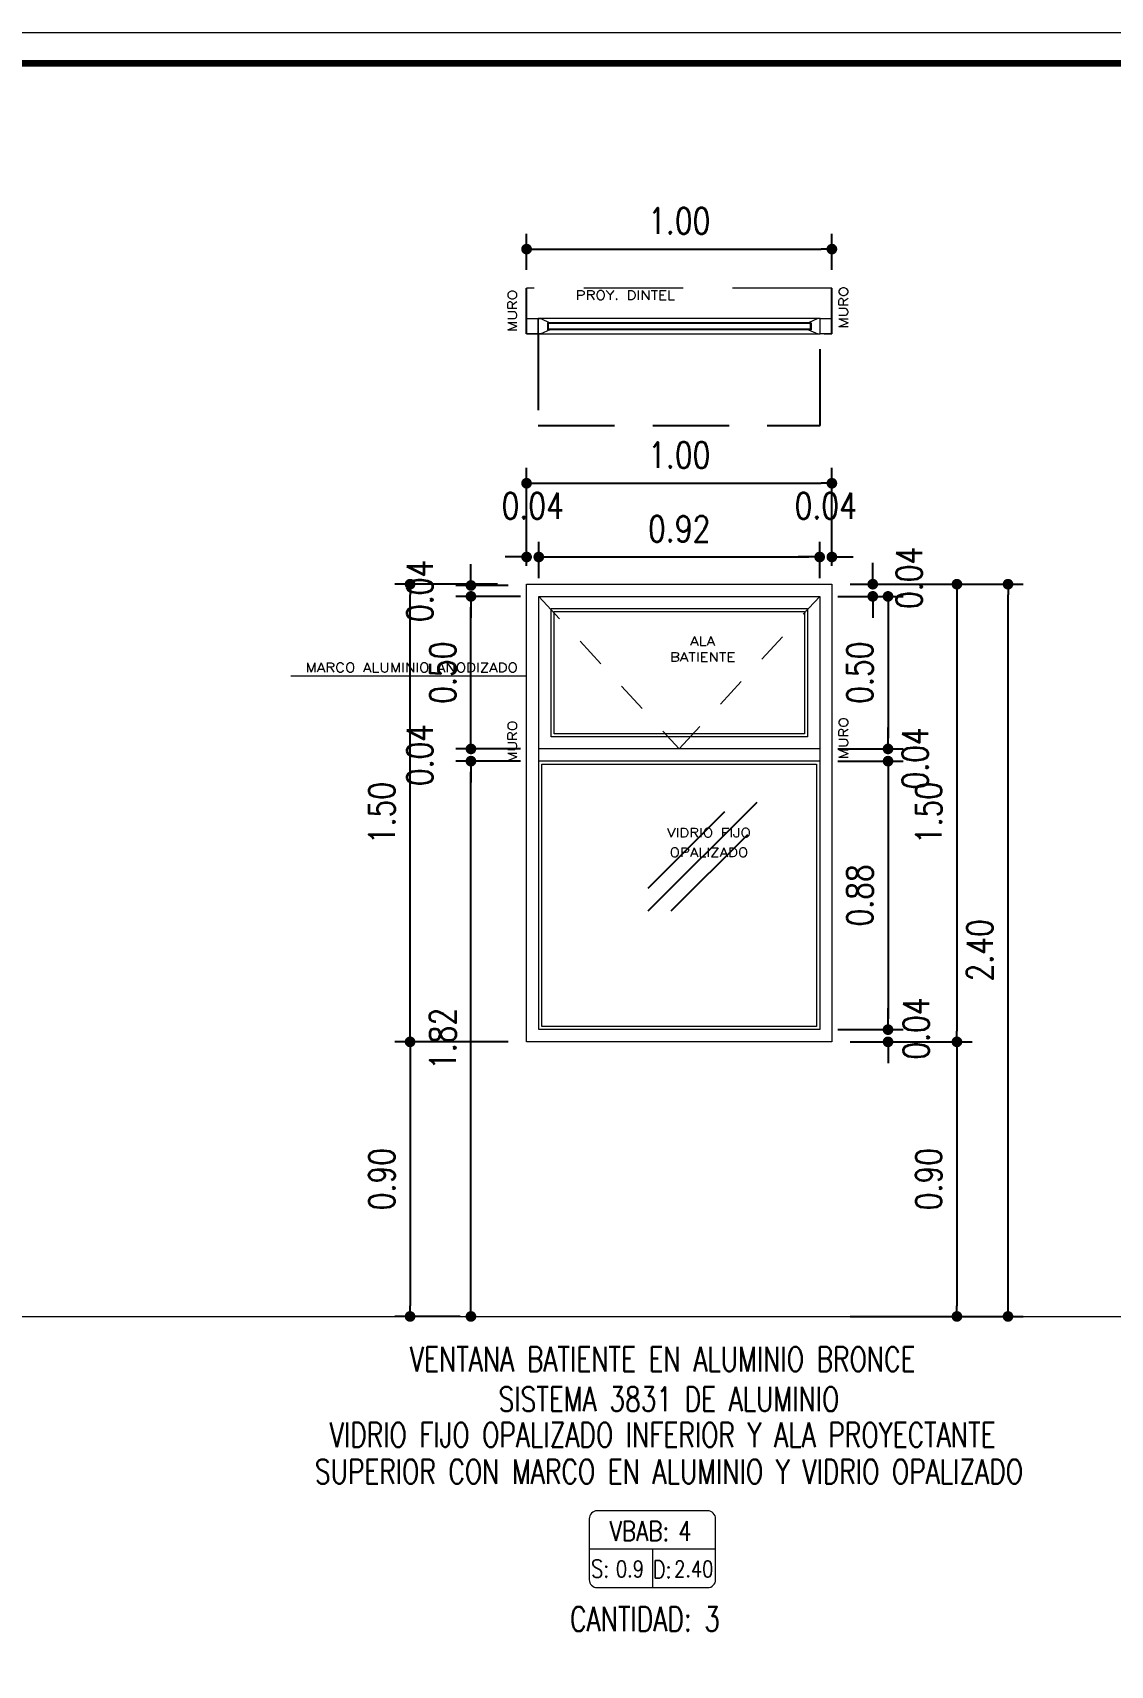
# Model space of a CAD drawing. Header units: metres. Extents: x 2750 to 2938, y 1259 to 1403.
# Drawn here: x 2909.75 to 2913.28, y 1370.2 to 1375.55 of the extents above; entities that cross this region are included whole.
import ezdxf
from ezdxf.enums import TextEntityAlignment as Align

# ---------------------------------------------------------------- set-up
doc = ezdxf.new("R2010")
doc.units = ezdxf.units.M
for name, pattern in [('AUDIT_I_050607102013-1', [0.1875, 0.125, -0.0625]), ('HIDDEN', [0.375, 0.25, -0.125]), ('LÍNEAS_OCULTAS', [0.375, 0.25, -0.125])]:
    doc.linetypes.add(name, pattern=pattern)
for name, color, linetype, lineweight in [('03-BLK.VENTANAS', 8, 'Continuous', 0), ('05-TEXTO10', 7, 'Continuous', 5), ('ARQ - Cod Det', 1, 'Continuous', 5), ('ARQ - Ventanas', 2, 'Continuous', 0), ('COTAS', 1, 'Continuous', 0), ('COTAS 75', 2, 'Continuous', 0), ('Proyecciones-SC', 8, 'AUDIT_I_050607102013-1', 0), ('TITULOS', 131, 'Continuous', 90)]:
    doc.layers.add(name, color=color, linetype=linetype, lineweight=lineweight)
doc.layers.add('ARQ - Proyección', color=250, linetype='LÍNEAS_OCULTAS', lineweight=0, true_color=0x363636)
for name, color, linetype in [('MUROS', 5, 'Continuous'), ('proyeccion', 8, 'LÍNEAS_OCULTAS'), ('solid', 252, 'Continuous')]:
    doc.layers.add(name, color=color, linetype=linetype)
doc.styles.add('05-TEXTOCOTAS', font='romans.shx', dxfattribs={"width": 0.8, "height": 0.085})
doc.styles.add('STD', font='SIMPLEX', dxfattribs={"width": 1.2})
doc.styles.add('TEXT', font='romans.shx', dxfattribs={"width": 0.8})
doc.dimstyles.new('COTAB12-50', dxfattribs={"dimtxt": 0.085, "dimasz": 0.035, "dimexe": 0.05, "dimexo": 0.06, "dimgap": 0.05, "dimtad": 1, "dimzin": 0, "dimdsep": 46, "dimtxsty": '05-TEXTOCOTAS', "dimblk": 'DOT', "dimcen": 0, "dimclrt": 256, "dimaunit": 1, "dimadec": 0, "dimazin": 0, "dimtfac": 1, "dimtofl": 0, "dimtmove": 2, "dimatfit": 3, "dimldrblk": 'DOT', "dimfxl": 1, "dimtolj": 1, "dimtzin": 0, "dimarcsym": 0})

# ---------------------------------------------------------------- blocks, each defined once
blk = doc.blocks.new('_Dot')
at = {"color": 0, "linetype": 'ByBlock', "lineweight": -2}
blk.add_line((-0.5, 0), (-1, 0), dxfattribs=at)
at = {"color": 0, "linetype": 'ByBlock', "const_width": 0.5}
blk.add_lwpolyline([(-0.25, 0, 1), (0.25, 0, 1)], format="xyb", close=True, dxfattribs=at)
blk = doc.blocks.new('*D271')
at = {"layer": 'COTAS', "color": 0, "lineweight": -2, "transparency": 16777216}
for p, q in [((2912.4983, 1373.7769), (2912.4983, 1373.8119)), ((2912.4244, 1373.7419), (2912.5483, 1373.7419)), ((2912.3844, 1373.7019), (2912.5483, 1373.7019)), ((2912.4983, 1373.6669), (2912.4983, 1373.6319))]:
    blk.add_line(p, q, dxfattribs=at)
at = {"layer": 'DEFPOINTS', "color": 0, "transparency": 16777216}
for p in [(2912.3644, 1373.7419), (2912.3244, 1373.7019), (2912.4983, 1373.7019)]:
    blk.add_point(p, dxfattribs=at)
at = {"layer": 'COTAS', "color": 0, "lineweight": -2, "transparency": 16777216, "xscale": 0.035, "yscale": 0.035, "zscale": 0.035}
for p, rotation in [((2912.4983, 1373.7419), 270), ((2912.4983, 1373.7019), 90)]:
    blk.add_blockref('_Dot', p, dxfattribs=dict(at, rotation=rotation))
at = {"layer": 'COTAS', "transparency": 16777216, "insert": (2912.6176, 1373.7628), "char_height": 0.085, "attachment_point": 5, "rotation": 90, "style": '05-TEXTOCOTAS'}
blk.add_mtext('\\A1;0.04', dxfattribs=at)
blk = doc.blocks.new('*D272')
at = {"layer": 'COTAS', "color": 0, "lineweight": -2, "transparency": 16777216}
for p, q in [((2912.3844, 1373.7019), (2912.5983, 1373.7019)), ((2912.5483, 1373.6669), (2912.5483, 1373.2369)), ((2912.3844, 1373.2019), (2912.5983, 1373.2019))]:
    blk.add_line(p, q, dxfattribs=at)
at = {"layer": 'DEFPOINTS', "color": 0, "transparency": 16777216}
for p in [(2912.3244, 1373.7019), (2912.3244, 1373.2019), (2912.5483, 1373.2019)]:
    blk.add_point(p, dxfattribs=at)
at = {"layer": 'COTAS', "color": 0, "lineweight": -2, "transparency": 16777216, "xscale": 0.035, "yscale": 0.035, "zscale": 0.035}
for p, rotation in [((2912.5483, 1373.7019), 90), ((2912.5483, 1373.2019), 270)]:
    blk.add_blockref('_Dot', p, dxfattribs=dict(at, rotation=rotation))
at = {"layer": 'COTAS', "transparency": 16777216, "insert": (2912.4558, 1373.4519), "char_height": 0.085, "attachment_point": 5, "rotation": 90, "style": '05-TEXTOCOTAS'}
blk.add_mtext('\\A1;0.50', dxfattribs=at)
blk = doc.blocks.new('*D273')
at = {"layer": 'COTAS', "color": 0, "lineweight": -2, "transparency": 16777216}
for p, q in [((2912.5483, 1373.2369), (2912.5483, 1373.2719)), ((2912.3844, 1373.2019), (2912.5983, 1373.2019)), ((2912.3844, 1373.1619), (2912.5983, 1373.1619)), ((2912.5483, 1373.1269), (2912.5483, 1373.0919))]:
    blk.add_line(p, q, dxfattribs=at)
at = {"layer": 'DEFPOINTS', "color": 0, "transparency": 16777216}
for p in [(2912.3244, 1373.2019), (2912.3244, 1373.1619), (2912.5483, 1373.1619)]:
    blk.add_point(p, dxfattribs=at)
at = {"layer": 'COTAS', "color": 0, "lineweight": -2, "transparency": 16777216, "xscale": 0.035, "yscale": 0.035, "zscale": 0.035}
for p, rotation in [((2912.5483, 1373.2019), 270), ((2912.5483, 1373.1619), 90)]:
    blk.add_blockref('_Dot', p, dxfattribs=dict(at, rotation=rotation))
at = {"layer": 'COTAS', "transparency": 16777216, "insert": (2912.6371, 1373.1709), "char_height": 0.085, "attachment_point": 5, "rotation": 90, "style": '05-TEXTOCOTAS'}
blk.add_mtext('\\A1;0.04', dxfattribs=at)
blk = doc.blocks.new('*D274')
at = {"layer": 'COTAS', "color": 0, "lineweight": -2, "transparency": 16777216}
for p, q in [((2912.3844, 1373.1619), (2912.5983, 1373.1619)), ((2912.5483, 1373.1269), (2912.5483, 1372.3169)), ((2912.3844, 1372.2819), (2912.5983, 1372.2819))]:
    blk.add_line(p, q, dxfattribs=at)
at = {"layer": 'DEFPOINTS', "color": 0, "transparency": 16777216}
for p in [(2912.3244, 1373.1619), (2912.3244, 1372.2819), (2912.5483, 1372.2819)]:
    blk.add_point(p, dxfattribs=at)
at = {"layer": 'COTAS', "color": 0, "lineweight": -2, "transparency": 16777216, "xscale": 0.035, "yscale": 0.035, "zscale": 0.035}
for p, rotation in [((2912.5483, 1373.1619), 90), ((2912.5483, 1372.2819), 270)]:
    blk.add_blockref('_Dot', p, dxfattribs=dict(at, rotation=rotation))
at = {"layer": 'COTAS', "transparency": 16777216, "insert": (2912.4558, 1372.7219), "char_height": 0.085, "attachment_point": 5, "rotation": 90, "style": '05-TEXTOCOTAS'}
blk.add_mtext('\\A1;0.88', dxfattribs=at)
blk = doc.blocks.new('*D275')
at = {"layer": 'COTAS', "color": 0, "lineweight": -2, "transparency": 16777216}
for p, q in [((2912.5483, 1372.3169), (2912.5483, 1372.3519)), ((2912.3844, 1372.2819), (2912.5983, 1372.2819)), ((2912.4244, 1372.2419), (2912.5983, 1372.2419)), ((2912.5483, 1372.2069), (2912.5483, 1372.1719))]:
    blk.add_line(p, q, dxfattribs=at)
at = {"layer": 'DEFPOINTS', "color": 0, "transparency": 16777216}
for p in [(2912.3244, 1372.2819), (2912.3644, 1372.2419), (2912.5483, 1372.2419)]:
    blk.add_point(p, dxfattribs=at)
at = {"layer": 'COTAS', "color": 0, "lineweight": -2, "transparency": 16777216, "xscale": 0.035, "yscale": 0.035, "zscale": 0.035}
for p, rotation in [((2912.5483, 1372.2819), 270), ((2912.5483, 1372.2419), 90)]:
    blk.add_blockref('_Dot', p, dxfattribs=dict(at, rotation=rotation))
at = {"layer": 'COTAS', "transparency": 16777216, "insert": (2912.6404, 1372.2857), "char_height": 0.085, "attachment_point": 5, "rotation": 90, "style": '05-TEXTOCOTAS'}
blk.add_mtext('\\A1;0.04', dxfattribs=at)
blk = doc.blocks.new('*D276')
at = {"layer": 'COTAS', "color": 0, "lineweight": -2, "transparency": 16777216}
for p, q in [((2911.3644, 1373.8019), (2911.3644, 1373.881)), ((2911.4044, 1373.7619), (2911.4044, 1373.881)), ((2911.3294, 1373.831), (2911.2944, 1373.831)), ((2911.4394, 1373.831), (2911.4744, 1373.831))]:
    blk.add_line(p, q, dxfattribs=at)
at = {"layer": 'DEFPOINTS', "color": 0, "transparency": 16777216}
for p in [(2911.4044, 1373.831), (2911.3644, 1373.7419), (2911.4044, 1373.7019)]:
    blk.add_point(p, dxfattribs=at)
at = {"layer": 'COTAS', "color": 0, "lineweight": -2, "transparency": 16777216, "xscale": 0.035, "yscale": 0.035, "zscale": 0.035}
blk.add_blockref('_Dot', (2911.3644, 1373.831), dxfattribs=at)
at = {"layer": 'COTAS', "color": 0, "lineweight": -2, "transparency": 16777216, "xscale": 0.035, "yscale": 0.035, "zscale": 0.035, "rotation": 180}
blk.add_blockref('_Dot', (2911.4044, 1373.831), dxfattribs=at)
at = {"layer": 'COTAS', "transparency": 16777216, "insert": (2911.3844, 1373.9985), "char_height": 0.085, "attachment_point": 5, "style": '05-TEXTOCOTAS'}
blk.add_mtext('\\A1;0.04', dxfattribs=at)
blk = doc.blocks.new('*D277')
at = {"layer": 'COTAS', "color": 0, "lineweight": -2, "transparency": 16777216}
for p, q in [((2911.4044, 1373.7619), (2911.4044, 1373.881)), ((2912.3244, 1373.7619), (2912.3244, 1373.881)), ((2911.4394, 1373.831), (2912.2894, 1373.831))]:
    blk.add_line(p, q, dxfattribs=at)
at = {"layer": 'DEFPOINTS', "color": 0, "transparency": 16777216}
for p in [(2912.3244, 1373.831), (2911.4044, 1373.7019), (2912.3244, 1373.7019)]:
    blk.add_point(p, dxfattribs=at)
at = {"layer": 'COTAS', "color": 0, "lineweight": -2, "transparency": 16777216, "xscale": 0.035, "yscale": 0.035, "zscale": 0.035, "rotation": 180}
blk.add_blockref('_Dot', (2911.4044, 1373.831), dxfattribs=at)
at = {"layer": 'COTAS', "color": 0, "lineweight": -2, "transparency": 16777216, "xscale": 0.035, "yscale": 0.035, "zscale": 0.035}
blk.add_blockref('_Dot', (2912.3244, 1373.831), dxfattribs=at)
at = {"layer": 'COTAS', "transparency": 16777216, "insert": (2911.8644, 1373.9235), "char_height": 0.085, "attachment_point": 5, "style": '05-TEXTOCOTAS'}
blk.add_mtext('\\A1;0.92', dxfattribs=at)
blk = doc.blocks.new('*D263')
at = {"layer": 'COTAS', "color": 0, "lineweight": -2, "transparency": 16777216}
for p, q in [((2912.3244, 1373.7619), (2912.3244, 1373.881)), ((2912.3644, 1373.8019), (2912.3644, 1373.881)), ((2912.2894, 1373.831), (2912.2544, 1373.831)), ((2912.3994, 1373.831), (2912.4344, 1373.831))]:
    blk.add_line(p, q, dxfattribs=at)
at = {"layer": 'DEFPOINTS', "color": 0, "transparency": 16777216}
for p in [(2912.3644, 1373.831), (2912.3644, 1373.7419), (2912.3244, 1373.7019)]:
    blk.add_point(p, dxfattribs=at)
at = {"layer": 'COTAS', "color": 0, "lineweight": -2, "transparency": 16777216, "xscale": 0.035, "yscale": 0.035, "zscale": 0.035}
blk.add_blockref('_Dot', (2912.3244, 1373.831), dxfattribs=at)
at = {"layer": 'COTAS', "color": 0, "lineweight": -2, "transparency": 16777216, "xscale": 0.035, "yscale": 0.035, "zscale": 0.035, "rotation": 180}
blk.add_blockref('_Dot', (2912.3644, 1373.831), dxfattribs=at)
at = {"layer": 'COTAS', "transparency": 16777216, "insert": (2912.3444, 1373.9985), "char_height": 0.085, "attachment_point": 5, "style": '05-TEXTOCOTAS'}
blk.add_mtext('\\A1;0.04', dxfattribs=at)
blk = doc.blocks.new('*D264')
at = {"layer": 'COTAS', "color": 0, "lineweight": -2, "transparency": 16777216}
for p, q in [((2911.3644, 1373.8019), (2911.3644, 1374.1227)), ((2912.3644, 1373.8019), (2912.3644, 1374.1227)), ((2911.3994, 1374.0727), (2912.3294, 1374.0727))]:
    blk.add_line(p, q, dxfattribs=at)
at = {"layer": 'DEFPOINTS', "color": 0, "transparency": 16777216}
for p in [(2912.3644, 1374.0727), (2911.3644, 1373.7419), (2912.3644, 1373.7419)]:
    blk.add_point(p, dxfattribs=at)
at = {"layer": 'COTAS', "color": 0, "lineweight": -2, "transparency": 16777216, "xscale": 0.035, "yscale": 0.035, "zscale": 0.035, "rotation": 180}
blk.add_blockref('_Dot', (2911.3644, 1374.0727), dxfattribs=at)
at = {"layer": 'COTAS', "color": 0, "lineweight": -2, "transparency": 16777216, "xscale": 0.035, "yscale": 0.035, "zscale": 0.035}
blk.add_blockref('_Dot', (2912.3644, 1374.0727), dxfattribs=at)
at = {"layer": 'COTAS', "transparency": 16777216, "insert": (2911.8644, 1374.1652), "char_height": 0.085, "attachment_point": 5, "style": '05-TEXTOCOTAS'}
blk.add_mtext('\\A1;1.00', dxfattribs=at)
blk = doc.blocks.new('*D278')
at = {"layer": 'COTAS', "color": 0, "lineweight": -2, "transparency": 16777216}
for p, q in [((2912.4244, 1373.7419), (2912.824, 1373.7419)), ((2912.774, 1373.7069), (2912.774, 1372.2769)), ((2912.4244, 1372.2419), (2912.824, 1372.2419))]:
    blk.add_line(p, q, dxfattribs=at)
at = {"layer": 'DEFPOINTS', "color": 0, "transparency": 16777216}
for p in [(2912.3644, 1373.7419), (2912.3644, 1372.2419), (2912.774, 1372.2419)]:
    blk.add_point(p, dxfattribs=at)
at = {"layer": 'COTAS', "color": 0, "lineweight": -2, "transparency": 16777216, "xscale": 0.035, "yscale": 0.035, "zscale": 0.035}
for p, rotation in [((2912.774, 1373.7419), 90), ((2912.774, 1372.2419), 270)]:
    blk.add_blockref('_Dot', p, dxfattribs=dict(at, rotation=rotation))
at = {"layer": 'COTAS', "transparency": 16777216, "insert": (2912.6815, 1372.9919), "char_height": 0.085, "attachment_point": 5, "rotation": 90, "style": '05-TEXTOCOTAS'}
blk.add_mtext('\\A1;1.50', dxfattribs=at)
blk = doc.blocks.new('*D279')
at = {"layer": 'COTAS', "color": 0, "lineweight": -2, "transparency": 16777216}
for p, q in [((2911.3644, 1374.7724), (2911.3644, 1374.8901)), ((2912.3644, 1374.7724), (2912.3644, 1374.8901)), ((2911.3994, 1374.8401), (2912.3294, 1374.8401))]:
    blk.add_line(p, q, dxfattribs=at)
at = {"layer": 'DEFPOINTS', "color": 0, "transparency": 16777216}
for p in [(2912.3644, 1374.8401), (2911.3644, 1374.7124), (2912.3644, 1374.7124)]:
    blk.add_point(p, dxfattribs=at)
at = {"layer": 'COTAS', "color": 0, "lineweight": -2, "transparency": 16777216, "xscale": 0.035, "yscale": 0.035, "zscale": 0.035, "rotation": 180}
blk.add_blockref('_Dot', (2911.3644, 1374.8401), dxfattribs=at)
at = {"layer": 'COTAS', "color": 0, "lineweight": -2, "transparency": 16777216, "xscale": 0.035, "yscale": 0.035, "zscale": 0.035}
blk.add_blockref('_Dot', (2912.3644, 1374.8401), dxfattribs=at)
at = {"layer": 'COTAS', "transparency": 16777216, "insert": (2911.8644, 1374.9326), "char_height": 0.085, "attachment_point": 5, "style": '05-TEXTOCOTAS'}
blk.add_mtext('\\A1;1.00', dxfattribs=at)
blk = doc.blocks.new('*D265')
at = {"layer": 'COTAS', "color": 0, "lineweight": -2, "transparency": 16777216}
for p, q in [((2912.4244, 1372.2419), (2912.824, 1372.2419)), ((2912.774, 1372.2069), (2912.774, 1371.3769)), ((2912.4244, 1371.3419), (2912.824, 1371.3419))]:
    blk.add_line(p, q, dxfattribs=at)
at = {"layer": 'DEFPOINTS', "color": 0, "transparency": 16777216}
for p in [(2912.3644, 1372.2419), (2912.3644, 1371.3419), (2912.774, 1371.3419)]:
    blk.add_point(p, dxfattribs=at)
at = {"layer": 'COTAS', "color": 0, "lineweight": -2, "transparency": 16777216, "xscale": 0.035, "yscale": 0.035, "zscale": 0.035}
for p, rotation in [((2912.774, 1372.2419), 90), ((2912.774, 1371.3419), 270)]:
    blk.add_blockref('_Dot', p, dxfattribs=dict(at, rotation=rotation))
at = {"layer": 'COTAS', "transparency": 16777216, "insert": (2912.6815, 1371.7919), "char_height": 0.085, "attachment_point": 5, "rotation": 90, "style": '05-TEXTOCOTAS'}
blk.add_mtext('\\A1;0.90', dxfattribs=at)
blk = doc.blocks.new('*D266')
at = {"layer": 'COTAS', "color": 0, "lineweight": -2, "transparency": 16777216}
for p, q in [((2912.4244, 1373.7419), (2912.9913, 1373.7419)), ((2912.9413, 1371.3769), (2912.9413, 1373.7069)), ((2912.4844, 1371.3419), (2912.9913, 1371.3419))]:
    blk.add_line(p, q, dxfattribs=at)
at = {"layer": 'DEFPOINTS', "color": 0, "transparency": 16777216}
for p in [(2912.3644, 1373.7419), (2912.9413, 1373.7419), (2912.4244, 1371.3419)]:
    blk.add_point(p, dxfattribs=at)
at = {"layer": 'COTAS', "color": 0, "lineweight": -2, "transparency": 16777216, "xscale": 0.035, "yscale": 0.035, "zscale": 0.035}
for p, rotation in [((2912.9413, 1373.7419), 90), ((2912.9413, 1371.3419), 270)]:
    blk.add_blockref('_Dot', p, dxfattribs=dict(at, rotation=rotation))
at = {"layer": 'COTAS', "transparency": 16777216, "insert": (2912.8488, 1372.5419), "char_height": 0.085, "attachment_point": 5, "rotation": 90, "style": '05-TEXTOCOTAS'}
blk.add_mtext('\\A1;2.40', dxfattribs=at)
blk = doc.blocks.new('*D267')
at = {"layer": 'COTAS', "color": 0, "lineweight": -2, "transparency": 16777216}
for p, q in [((2911.2694, 1373.7419), (2910.9328, 1373.7419)), ((2910.9828, 1372.2769), (2910.9828, 1373.7069)), ((2911.3044, 1372.2419), (2910.9328, 1372.2419))]:
    blk.add_line(p, q, dxfattribs=at)
at = {"layer": 'DEFPOINTS', "color": 0, "transparency": 16777216}
for p in [(2910.9828, 1373.7419), (2911.3294, 1373.7419), (2911.3644, 1372.2419)]:
    blk.add_point(p, dxfattribs=at)
at = {"layer": 'COTAS', "color": 0, "lineweight": -2, "transparency": 16777216, "xscale": 0.035, "yscale": 0.035, "zscale": 0.035}
for p, rotation in [((2910.9828, 1373.7419), 90), ((2910.9828, 1372.2419), 270)]:
    blk.add_blockref('_Dot', p, dxfattribs=dict(at, rotation=rotation))
at = {"layer": 'COTAS', "transparency": 16777216, "insert": (2910.8903, 1372.9919), "char_height": 0.085, "attachment_point": 5, "rotation": 90, "style": '05-TEXTOCOTAS'}
blk.add_mtext('\\A1;1.50', dxfattribs=at)
blk = doc.blocks.new('*D261')
at = {"layer": 'COTAS', "color": 0, "lineweight": -2, "transparency": 16777216}
for p, q in [((2911.1469, 1372.2419), (2910.9328, 1372.2419)), ((2910.9828, 1372.2069), (2910.9828, 1371.3769)), ((2911.1469, 1371.3419), (2910.9328, 1371.3419))]:
    blk.add_line(p, q, dxfattribs=at)
at = {"layer": 'DEFPOINTS', "color": 0, "transparency": 16777216}
for p in [(2911.2069, 1372.2419), (2910.9828, 1371.3419), (2911.2069, 1371.3419)]:
    blk.add_point(p, dxfattribs=at)
at = {"layer": 'COTAS', "color": 0, "lineweight": -2, "transparency": 16777216, "xscale": 0.035, "yscale": 0.035, "zscale": 0.035}
for p, rotation in [((2910.9828, 1372.2419), 90), ((2910.9828, 1371.3419), 270)]:
    blk.add_blockref('_Dot', p, dxfattribs=dict(at, rotation=rotation))
at = {"layer": 'COTAS', "transparency": 16777216, "insert": (2910.8903, 1371.7919), "char_height": 0.085, "attachment_point": 5, "rotation": 90, "style": '05-TEXTOCOTAS'}
blk.add_mtext('\\A1;0.90', dxfattribs=at)
blk = doc.blocks.new('*D262')
at = {"layer": 'COTAS', "color": 0, "lineweight": -2, "transparency": 16777216}
for p, q in [((2911.3444, 1373.1619), (2911.1322, 1373.1619)), ((2911.1822, 1371.3769), (2911.1822, 1373.1269)), ((2911.1469, 1371.3419), (2911.1322, 1371.3419))]:
    blk.add_line(p, q, dxfattribs=at)
at = {"layer": 'DEFPOINTS', "color": 0, "transparency": 16777216}
for p in [(2911.1822, 1373.1619), (2911.4044, 1373.1619), (2911.2069, 1371.3419)]:
    blk.add_point(p, dxfattribs=at)
at = {"layer": 'COTAS', "color": 0, "lineweight": -2, "transparency": 16777216, "xscale": 0.035, "yscale": 0.035, "zscale": 0.035}
for p, rotation in [((2911.1822, 1373.1619), 90), ((2911.1822, 1371.3419), 270)]:
    blk.add_blockref('_Dot', p, dxfattribs=dict(at, rotation=rotation))
at = {"layer": 'COTAS', "transparency": 16777216, "insert": (2911.0897, 1372.2519), "char_height": 0.085, "attachment_point": 5, "rotation": 90, "style": '05-TEXTOCOTAS'}
blk.add_mtext('\\A1;1.82', dxfattribs=at)
blk = doc.blocks.new('*D268')
at = {"layer": 'COTAS', "color": 0, "lineweight": -2, "transparency": 16777216}
for p, q in [((2911.1822, 1373.2369), (2911.1822, 1373.2719)), ((2911.3444, 1373.2019), (2911.1322, 1373.2019)), ((2911.3444, 1373.1619), (2911.1322, 1373.1619)), ((2911.1822, 1373.1269), (2911.1822, 1373.0919))]:
    blk.add_line(p, q, dxfattribs=at)
at = {"layer": 'DEFPOINTS', "color": 0, "transparency": 16777216}
for p in [(2911.1822, 1373.2019), (2911.4044, 1373.2019), (2911.4044, 1373.1619)]:
    blk.add_point(p, dxfattribs=at)
at = {"layer": 'COTAS', "color": 0, "lineweight": -2, "transparency": 16777216, "xscale": 0.035, "yscale": 0.035, "zscale": 0.035}
for p, rotation in [((2911.1822, 1373.2019), 270), ((2911.1822, 1373.1619), 90)]:
    blk.add_blockref('_Dot', p, dxfattribs=dict(at, rotation=rotation))
at = {"layer": 'COTAS', "transparency": 16777216, "insert": (2911.0147, 1373.1819), "char_height": 0.085, "attachment_point": 5, "rotation": 90, "style": '05-TEXTOCOTAS'}
blk.add_mtext('\\A1;0.04', dxfattribs=at)
blk = doc.blocks.new('*D269')
at = {"layer": 'COTAS', "color": 0, "lineweight": -2, "transparency": 16777216}
for p, q in [((2911.3444, 1373.7019), (2911.1322, 1373.7019)), ((2911.1822, 1373.2369), (2911.1822, 1373.6669)), ((2911.3444, 1373.2019), (2911.1322, 1373.2019))]:
    blk.add_line(p, q, dxfattribs=at)
at = {"layer": 'DEFPOINTS', "color": 0, "transparency": 16777216}
for p in [(2911.1822, 1373.7019), (2911.4044, 1373.7019), (2911.4044, 1373.2019)]:
    blk.add_point(p, dxfattribs=at)
at = {"layer": 'COTAS', "color": 0, "lineweight": -2, "transparency": 16777216, "xscale": 0.035, "yscale": 0.035, "zscale": 0.035}
for p, rotation in [((2911.1822, 1373.7019), 90), ((2911.1822, 1373.2019), 270)]:
    blk.add_blockref('_Dot', p, dxfattribs=dict(at, rotation=rotation))
at = {"layer": 'COTAS', "transparency": 16777216, "insert": (2911.0897, 1373.4519), "char_height": 0.085, "attachment_point": 5, "rotation": 90, "style": '05-TEXTOCOTAS'}
blk.add_mtext('\\A1;0.50', dxfattribs=at)
blk = doc.blocks.new('*D270')
at = {"layer": 'COTAS', "color": 0, "lineweight": -2, "transparency": 16777216}
for p, q in [((2911.1822, 1373.7726), (2911.1822, 1373.8076)), ((2911.3044, 1373.7376), (2911.1322, 1373.7376)), ((2911.3444, 1373.7019), (2911.1322, 1373.7019)), ((2911.1822, 1373.6669), (2911.1822, 1373.6319))]:
    blk.add_line(p, q, dxfattribs=at)
at = {"layer": 'DEFPOINTS', "color": 0, "transparency": 16777216}
for p in [(2911.1822, 1373.7376), (2911.3644, 1373.7376), (2911.4044, 1373.7019)]:
    blk.add_point(p, dxfattribs=at)
at = {"layer": 'COTAS', "color": 0, "lineweight": -2, "transparency": 16777216, "xscale": 0.035, "yscale": 0.035, "zscale": 0.035}
for p, rotation in [((2911.1822, 1373.7376), 270), ((2911.1822, 1373.7019), 90)]:
    blk.add_blockref('_Dot', p, dxfattribs=dict(at, rotation=rotation))
at = {"layer": 'COTAS', "transparency": 16777216, "insert": (2911.0147, 1373.7197), "char_height": 0.085, "attachment_point": 5, "rotation": 90, "style": '05-TEXTOCOTAS'}
blk.add_mtext('\\A1;0.04', dxfattribs=at)

msp = doc.modelspace()

# ---------------------------------------------------------------- linework, layer by layer
at = {"color": 8, "transparency": 33554687}
msp.add_lwpolyline([(2912.295, 1374.5974), (2911.4338, 1374.5974), (2911.4338, 1374.5774), (2912.295, 1374.5774)], close=True, dxfattribs=at)
at = {"layer": '03-BLK.VENTANAS', "color": 2, "transparency": 33554687}
for p, q in [((2912.3244, 1373.2019), (2911.4044, 1373.2019)), ((2912.3244, 1373.1619), (2911.4044, 1373.1619))]:
    msp.add_line(p, q, dxfattribs=at)
at = {"layer": '03-BLK.VENTANAS', "transparency": 33554687}
msp.add_line((2890.9591, 1371.3419), (2925.1361, 1371.3419), dxfattribs=at)
at = {"layer": '03-BLK.VENTANAS', "color": 2, "transparency": 33554687}
for points in [[(2911.3644, 1373.7419), (2912.3644, 1373.7419), (2912.3644, 1372.2419), (2911.3644, 1372.2419)], [(2911.4044, 1373.7019), (2912.3244, 1373.7019), (2912.3244, 1372.2819), (2911.4044, 1372.2819)], [(2911.4044, 1373.7019), (2912.3244, 1373.7019), (2912.3244, 1373.2019), (2911.4044, 1373.2019)], [(2911.4444, 1373.6619), (2912.2844, 1373.6619), (2912.2844, 1373.2419), (2911.4444, 1373.2419)]]:
    msp.add_lwpolyline(points, close=True, dxfattribs=at)
at = {"layer": '03-BLK.VENTANAS', "transparency": 33554687}
msp.add_lwpolyline([(2910.592, 1373.4419), (2911.3644, 1373.4419)], dxfattribs=at)
at = {"layer": 'ARQ - Cod Det', "transparency": 33554687}
for p, q in [((2911.9837, 1370.579), (2911.5697, 1370.579)), ((2911.7767, 1370.579), (2911.7767, 1370.4531))]:
    msp.add_line(p, q, dxfattribs=at)
msp.add_lwpolyline([(2911.5697, 1370.6788), (2911.5697, 1370.4792, 0.414214), (2911.5958, 1370.4531), (2911.9576, 1370.4531, 0.414214), (2911.9837, 1370.4792), (2911.9837, 1370.6788, 0.414214), (2911.9576, 1370.7049), (2911.5958, 1370.7049, 0.414214)], format="xyb", close=True, dxfattribs=at)
at = {"layer": 'ARQ - Proyección', "color": 252, "ltscale": 1.3, "transparency": 33554687}
for points in [[(2912.3644, 1374.7124), (2911.3644, 1374.7124)], [(2911.3644, 1374.5624), (2912.3644, 1374.5624)]]:
    msp.add_lwpolyline(points, dxfattribs=at)
at = {"layer": 'ARQ - Ventanas', "transparency": 33554687}
for points in [[(2911.3644, 1374.5624), (2911.3644, 1374.6124), (2911.4025, 1374.6124), (2911.4025, 1374.5624)], [(2912.3263, 1374.6124), (2911.4025, 1374.6124), (2911.4025, 1374.5624), (2912.3263, 1374.5624)], [(2911.4406, 1374.5988), (2911.4325, 1374.5988), (2911.4325, 1374.576), (2911.4406, 1374.576), (2911.4106, 1374.5624), (2911.4025, 1374.5624), (2911.4025, 1374.6124), (2911.4106, 1374.6124)], [(2912.2882, 1374.5988), (2912.2964, 1374.5988), (2912.2964, 1374.576), (2912.2882, 1374.576), (2912.3182, 1374.5624), (2912.3263, 1374.5624), (2912.3263, 1374.6124), (2912.3182, 1374.6124)], [(2912.3263, 1374.5624), (2912.3263, 1374.6124), (2912.3644, 1374.6124), (2912.3644, 1374.5624)]]:
    msp.add_lwpolyline(points, close=True, dxfattribs=at)
at = {"layer": 'COTAS', "transparency": 33554687}
for points in [[(2911.4544, 1373.6519), (2912.2744, 1373.6519), (2912.2744, 1373.2519), (2911.4544, 1373.2519)], [(2911.4144, 1373.1519), (2912.3144, 1373.1519), (2912.3144, 1372.2919), (2911.4144, 1372.2919)]]:
    msp.add_lwpolyline(points, close=True, dxfattribs=at)
at = {"layer": 'COTAS 75', "transparency": 33554687}
msp.add_lwpolyline([(2890.8591, 1375.5495), (2925.2361, 1375.5495), (2925.2361, 1363.3103), (2890.8591, 1363.3103)], close=True, dxfattribs=at)
at = {"layer": 'MUROS', "linetype": 'Continuous', "transparency": 33554687}
for p, q in [((2911.3644, 1374.5624), (2911.3644, 1374.7124)), ((2912.3644, 1374.5624), (2912.3644, 1374.7124))]:
    msp.add_line(p, q, dxfattribs=at)
at = {"layer": 'proyeccion', "color": 252, "transparency": 33554687}
msp.add_lwpolyline([(2911.4025, 1374.5624), (2911.4025, 1374.2624), (2912.3263, 1374.2624), (2912.3263, 1374.5624)], dxfattribs=at)
at = {"layer": 'Proyecciones-SC', "linetype": 'HIDDEN', "ltscale": 0.25, "transparency": 33554687}
msp.add_lwpolyline([(2911.4044, 1373.7019), (2911.8644, 1373.2019), (2912.3244, 1373.7019)], dxfattribs=at)
at = {"layer": 'solid', "transparency": 33554687}
for points in [[(2911.763, 1372.6708), (2912.1198, 1373.0276)], [(2911.763, 1372.7455), (2912.0138, 1372.9964)], [(2911.8378, 1372.6708), (2912.0887, 1372.9216)]]:
    msp.add_lwpolyline(points, dxfattribs=at)
at = {"layer": 'TITULOS', "transparency": 33554687}
msp.add_lwpolyline([(2890.9591, 1375.4495), (2925.1361, 1375.4495), (2925.1361, 1363.4103), (2890.9591, 1363.4103)], close=True, dxfattribs=at)

# ---------------------------------------------------------------- texts
at = {"layer": '05-TEXTO10', "transparency": 33554687, "style": 'STD'}
for s, height, width, p in [('PROY. DINTEL', 0.03, 1.2, (2911.688, 1374.6741)), ('ALA', 0.03, 1.2, (2911.941, 1373.5405)), ('MARCO ALUMINIO ANODIZADO', 0.03, 1.2, (2910.9881, 1373.4538)), ('BATIENTE', 0.03, 1.2, (2911.941, 1373.4884)), ('VIDRIO FIJO', 0.03, 1.2, (2911.9618, 1372.9123)), ('OPALIZADO', 0.03, 1.2, (2911.9618, 1372.8482)), ('VENTANA BATIENTE EN ALUMINIO BRONCE', 0.08, 0.75, (2911.8103, 1371.1618)), (' SISTEMA 3831 DE ALUMINIO', 0.08, 0.75, (2911.8103, 1371.0311)), ('VIDRIO FIJO OPALIZADO INFERIOR Y ALA PROYECTANTE', 0.08, 0.75, (2911.8103, 1370.9138)), (' SUPERIOR CON MARCO EN ALUMINIO Y VIDRIO OPALIZADO', 0.08, 0.75, (2911.8103, 1370.7936)), ('CANTIDAD: 3', 0.08, 0.75, (2911.7524, 1370.3103))]:
    msp.add_text(s, height=height, dxfattribs=dict(at, width=width)).set_placement(p, align=Align.CENTER)
at = {"layer": '05-TEXTO10', "transparency": 33554687, "style": 'STD', "width": 1.2}
for p in [(2912.4175, 1374.6489), (2911.3329, 1374.6379), (2911.3329, 1373.226), (2912.4175, 1373.2371)]:
    msp.add_text('MURO', height=0.03, rotation=90, dxfattribs=at).set_placement(p, align=Align.CENTER)
at = {"layer": 'ARQ - Cod Det', "transparency": 33554687, "attachment_point": 2, "style": 'TEXT'}
for s, insert, char_height, width in [('VBAB:', (2911.734, 1370.6711), 0.06476, 0.107914), ('4', (2911.8828, 1370.6711), 0.0648, 0.107914), ('S:', (2911.6056, 1370.5445), 0.05829, 0.097122), ('0.9', (2911.7029, 1370.5408), 0.05347, 0.06178), ('D:', (2911.8086, 1370.5419), 0.05829, 0.090994), ('2.40', (2911.9119, 1370.5409), 0.05347, 0.06178)]:
    msp.add_mtext(s, dxfattribs=dict(at, insert=insert, char_height=char_height, width=width))

# ---------------------------------------------------------------- dimensions: what is measured, and where the dimension line sits
at = {"layer": 'COTAS', "transparency": 33554687}
for base, p1, p2, picture, middle in [((2912.3644, 1374.8401), (2911.3644, 1374.7124), (2912.3644, 1374.7124), '*D279', (2911.8644, 1374.9326)), ((2912.3644, 1374.0727), (2911.3644, 1373.7419), (2912.3644, 1373.7419), '*D264', (2911.8644, 1374.1652)), ((2911.4044, 1373.831), (2911.3644, 1373.7419), (2911.4044, 1373.7019), '*D276', (2911.3844, 1373.9985)), ((2912.3644, 1373.831), (2912.3244, 1373.7019), (2912.3644, 1373.7419), '*D263', (2912.3444, 1373.9985)), ((2912.3244, 1373.831), (2911.4044, 1373.7019), (2912.3244, 1373.7019), '*D277', (2911.8644, 1373.9235))]:
    dim = msp.add_linear_dim(base=base, p1=p1, p2=p2, dimstyle='COTAB12-50', dxfattribs=at)
    dim.commit()
    dim.dimension.update_dxf_attribs({"geometry": picture, "text_midpoint": middle})
for base, p1, p2, picture, middle in [((2912.4983, 1373.7019), (2912.3644, 1373.7419), (2912.3244, 1373.7019), '*D271', (2912.6176, 1373.7628)), ((2912.5483, 1373.1619), (2912.3244, 1373.2019), (2912.3244, 1373.1619), '*D273', (2912.6371, 1373.1709)), ((2912.5483, 1372.2419), (2912.3244, 1372.2819), (2912.3644, 1372.2419), '*D275', (2912.6404, 1372.2857))]:
    dim = msp.add_linear_dim(base=base, p1=p1, p2=p2, angle=90, dimstyle='COTAB12-50', dxfattribs=at)
    dim.commit()
    dim.dimension.update_dxf_attribs({"geometry": picture, "text_midpoint": middle, "dimtype": 160})
for base, p1, p2, picture, middle in [((2911.1822, 1373.7376), (2911.4044, 1373.7019), (2911.3644, 1373.7376), '*D270', (2911.0147, 1373.7197)), ((2910.9828, 1373.7419), (2911.3644, 1372.2419), (2911.3294, 1373.7419), '*D267', (2910.8903, 1372.9919)), ((2912.774, 1372.2419), (2912.3644, 1373.7419), (2912.3644, 1372.2419), '*D278', (2912.6815, 1372.9919)), ((2912.9413, 1373.7419), (2912.4244, 1371.3419), (2912.3644, 1373.7419), '*D266', (2912.8488, 1372.5419)), ((2911.1822, 1373.7019), (2911.4044, 1373.2019), (2911.4044, 1373.7019), '*D269', (2911.0897, 1373.4519)), ((2912.5483, 1373.2019), (2912.3244, 1373.7019), (2912.3244, 1373.2019), '*D272', (2912.4558, 1373.4519)), ((2911.1822, 1373.2019), (2911.4044, 1373.1619), (2911.4044, 1373.2019), '*D268', (2911.0147, 1373.1819)), ((2911.1822, 1373.1619), (2911.2069, 1371.3419), (2911.4044, 1373.1619), '*D262', (2911.0897, 1372.2519)), ((2912.5483, 1372.2819), (2912.3244, 1373.1619), (2912.3244, 1372.2819), '*D274', (2912.4558, 1372.7219)), ((2910.9828, 1371.3419), (2911.2069, 1372.2419), (2911.2069, 1371.3419), '*D261', (2910.8903, 1371.7919)), ((2912.774, 1371.3419), (2912.3644, 1372.2419), (2912.3644, 1371.3419), '*D265', (2912.6815, 1371.7919))]:
    dim = msp.add_linear_dim(base=base, p1=p1, p2=p2, angle=90, dimstyle='COTAB12-50', dxfattribs=at)
    dim.commit()
    dim.dimension.update_dxf_attribs({"geometry": picture, "text_midpoint": middle})

doc.saveas('drawing.dxf')
